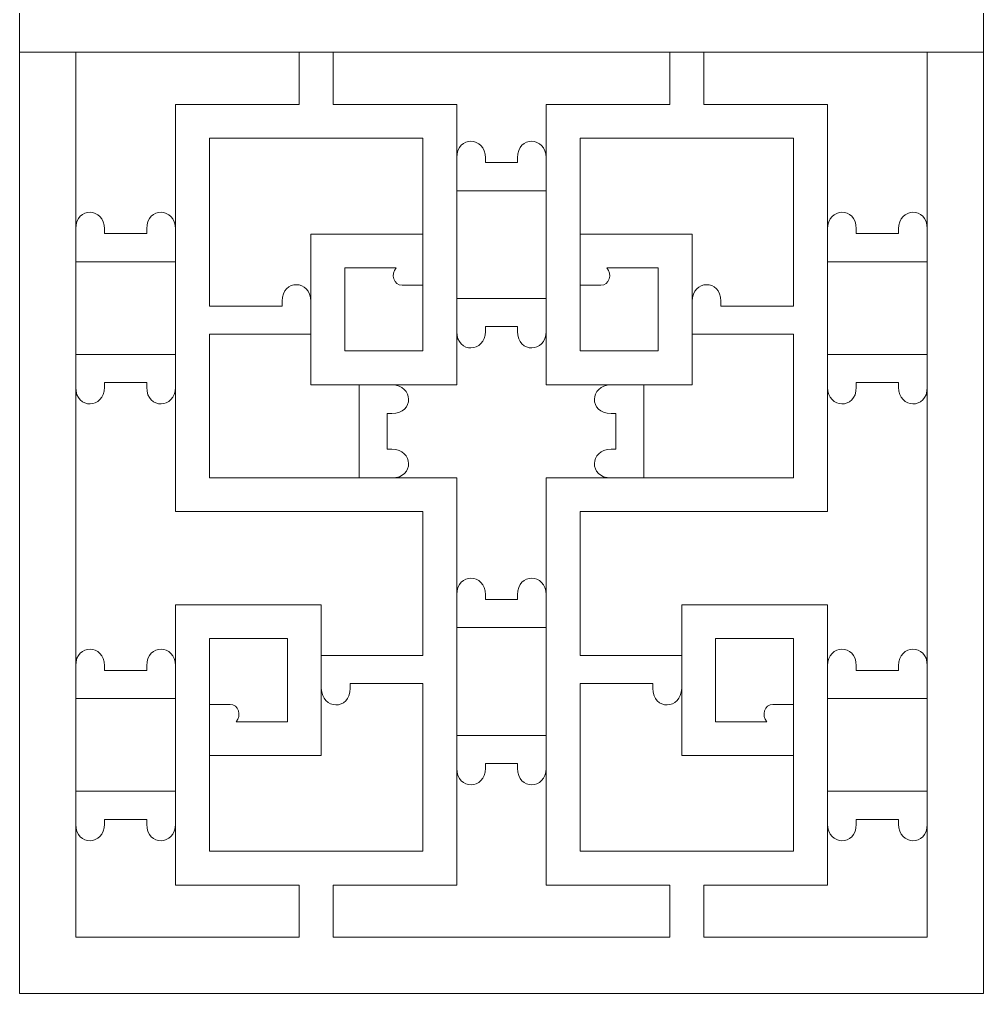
# Model space of a CAD drawing. Header units: centimetres. Extents: x 20.8 to 27.4, y -9.5 to 9.5.
# Drawn here: x 20.812 to 23.567, y -9.5 to -6.715 of the extents above; entities that cross this region are included whole.
import ezdxf

# ---------------------------------------------------------------- set-up
doc = ezdxf.new("R2010")
doc.units = ezdxf.units.CM
doc.header["$MEASUREMENT"] = 0
doc.layers.add('layer 1', color=7, linetype='Continuous')

msp = doc.modelspace()

# ---------------------------------------------------------------- linework, layer by layer
at = {"layer": 'layer 1', "color": 7, "lineweight": 9}
for points, knots in [([(20.81187, -3.95665), (20.81187, -3.95665), (23.56748, -3.95665), (23.56748, -3.95665), (23.56748, -3.95665), (23.56748, -3.95665), (23.56748, -6.80866), (23.56748, -6.80866), (23.56748, -6.80866), (23.56748, -6.80866), (20.81187, -6.80866), (20.81187, -6.80866), (20.81187, -6.80866), (20.81187, -6.80866), (20.81187, -3.95665), (20.81187, -3.95665)], [0, 0, 0, 0, 0.2, 0.2, 0.2, 0.2, 0.4, 0.4, 0.4, 0.4, 0.6, 0.6, 0.6, 0.6, 1, 1, 1, 1]), ([(20.81187, -6.64799), (20.81187, -6.64799), (23.56748, -6.64799), (23.56748, -6.64799), (23.56748, -6.64799), (23.56748, -6.64799), (23.56748, -9.5), (23.56748, -9.5), (23.56748, -9.5), (23.56748, -9.5), (20.81187, -9.5), (20.81187, -9.5), (20.81187, -9.5), (20.81187, -9.5), (20.81187, -6.64799), (20.81187, -6.64799)], [0, 0, 0, 0, 0.2, 0.2, 0.2, 0.2, 0.4, 0.4, 0.4, 0.4, 0.6, 0.6, 0.6, 0.6, 1, 1, 1, 1]), ([(20.97254, -7.31358), (20.97293, -7.24876), (21.05383, -7.25204), (21.05512, -7.31363), (21.05512, -7.31363), (21.05512, -7.32568), (21.05512, -7.32501), (21.05512, -7.32729), (21.05512, -7.32729), (21.05512, -7.32729), (21.17556, -7.32729), (21.17556, -7.32729), (21.17556, -7.32729), (21.17556, -7.31155), (21.17556, -7.32937), (21.17556, -7.31363), (21.17556, -7.31363), (21.17592, -7.24876), (21.25686, -7.25204), (21.25815, -7.31363), (21.25815, -7.31363), (21.25815, -7.31363), (21.25815, -6.95814), (21.25815, -6.95814), (21.25815, -6.95814), (21.25815, -6.95814), (21.61165, -6.95814), (21.61165, -6.95814), (21.61165, -6.95814), (21.61165, -6.95814), (21.61165, -6.80866), (21.61165, -6.80866), (21.61165, -6.80866), (21.61165, -6.80866), (20.97254, -6.80866), (20.97254, -6.80866), (20.97254, -6.80866), (20.97254, -6.80866), (20.97254, -7.31358), (20.97254, -7.31358)], [0, 0, 0, 0, 0.0909091, 0.0909091, 0.0909091, 0.0909091, 0.1818182, 0.1818182, 0.1818182, 0.1818182, 0.2727273, 0.2727273, 0.2727273, 0.2727273, 0.3636364, 0.3636364, 0.3636364, 0.3636364, 0.4545455, 0.4545455, 0.4545455, 0.4545455, 0.5454545, 0.5454545, 0.5454545, 0.5454545, 0.6363636, 0.6363636, 0.6363636, 0.6363636, 0.7272727, 0.7272727, 0.7272727, 0.7272727, 0.8181818, 0.8181818, 0.8181818, 0.8181818, 1, 1, 1, 1]), ([(21.70803, -6.80866), (21.70803, -6.80866), (21.70803, -6.95814), (21.70803, -6.95814), (21.70803, -6.95814), (21.70803, -6.95814), (22.06154, -6.95814), (22.06154, -6.95814), (22.06154, -6.95814), (22.06154, -6.95814), (22.06154, -7.11061), (22.06154, -7.11061), (22.06154, -7.11061), (22.06193, -7.04579), (22.14282, -7.04907), (22.14412, -7.11065), (22.14412, -7.11065), (22.14412, -7.12271), (22.14412, -7.12204), (22.14412, -7.12432), (22.14412, -7.12432), (22.14412, -7.12432), (22.23523, -7.12432), (22.23523, -7.12432), (22.23523, -7.12432), (22.23523, -7.10858), (22.23523, -7.12639), (22.23523, -7.11065), (22.23523, -7.11065), (22.23557, -7.04592), (22.31623, -7.04905), (22.3178, -7.11031), (22.3178, -7.11031), (22.3178, -7.11031), (22.3178, -6.95814), (22.3178, -6.95814), (22.3178, -6.95814), (22.3178, -6.95814), (22.67129, -6.95814), (22.67129, -6.95814), (22.67129, -6.95814), (22.67129, -6.95814), (22.67129, -6.80866), (22.67129, -6.80866), (22.67129, -6.80866), (22.67129, -6.80866), (21.70803, -6.80866), (21.70803, -6.80866)], [0, 0, 0, 0, 0.0769231, 0.0769231, 0.0769231, 0.0769231, 0.1538462, 0.1538462, 0.1538462, 0.1538462, 0.2307692, 0.2307692, 0.2307692, 0.2307692, 0.3076923, 0.3076923, 0.3076923, 0.3076923, 0.3846154, 0.3846154, 0.3846154, 0.3846154, 0.4615385, 0.4615385, 0.4615385, 0.4615385, 0.5384615, 0.5384615, 0.5384615, 0.5384615, 0.6153846, 0.6153846, 0.6153846, 0.6153846, 0.6923077, 0.6923077, 0.6923077, 0.6923077, 0.7692308, 0.7692308, 0.7692308, 0.7692308, 0.8461538, 0.8461538, 0.8461538, 0.8461538, 1, 1, 1, 1]), ([(22.76768, -6.80866), (22.76768, -6.80866), (22.76768, -6.95814), (22.76768, -6.95814), (22.76768, -6.95814), (22.76768, -6.95814), (23.1212, -6.95814), (23.1212, -6.95814), (23.1212, -6.95814), (23.1212, -6.95814), (23.1212, -7.31363), (23.1212, -7.31363), (23.1212, -7.31363), (23.12246, -7.25204), (23.20342, -7.24876), (23.20376, -7.31363), (23.20376, -7.31363), (23.20376, -7.32937), (23.20376, -7.31155), (23.20376, -7.32729), (23.20376, -7.32729), (23.20376, -7.32729), (23.32421, -7.32729), (23.32421, -7.32729), (23.32421, -7.32729), (23.32421, -7.32501), (23.32421, -7.32568), (23.32421, -7.31363), (23.32421, -7.31363), (23.3255, -7.25204), (23.4064, -7.24876), (23.40678, -7.31358), (23.40678, -7.31358), (23.40678, -7.31358), (23.40678, -6.80866), (23.40678, -6.80866), (23.40678, -6.80866), (23.40678, -6.80866), (22.76768, -6.80866), (22.76768, -6.80866)], [0, 0, 0, 0, 0.0909091, 0.0909091, 0.0909091, 0.0909091, 0.1818182, 0.1818182, 0.1818182, 0.1818182, 0.2727273, 0.2727273, 0.2727273, 0.2727273, 0.3636364, 0.3636364, 0.3636364, 0.3636364, 0.4545455, 0.4545455, 0.4545455, 0.4545455, 0.5454545, 0.5454545, 0.5454545, 0.5454545, 0.6363636, 0.6363636, 0.6363636, 0.6363636, 0.7272727, 0.7272727, 0.7272727, 0.7272727, 0.8181818, 0.8181818, 0.8181818, 0.8181818, 1, 1, 1, 1]), ([(21.6451, -7.52062), (21.6451, -7.52062), (21.6451, -7.32871), (21.6451, -7.32871), (21.6451, -7.32871), (21.6451, -7.32871), (21.96513, -7.32871), (21.96513, -7.32871), (21.96513, -7.32871), (21.96513, -7.32871), (21.96513, -7.05455), (21.96513, -7.05455), (21.96513, -7.05455), (21.96513, -7.05455), (21.35456, -7.05455), (21.35456, -7.05455), (21.35456, -7.05455), (21.35456, -7.05455), (21.35456, -7.53433), (21.35456, -7.53433), (21.35456, -7.53433), (21.35456, -7.53433), (21.56251, -7.53433), (21.56251, -7.53433), (21.56251, -7.53433), (21.56251, -7.51856), (21.56251, -7.5364), (21.56251, -7.52064), (21.56251, -7.52064), (21.56287, -7.4558), (21.64379, -7.45906), (21.6451, -7.52062)], [0, 0, 0, 0, 0.1111111, 0.1111111, 0.1111111, 0.1111111, 0.2222222, 0.2222222, 0.2222222, 0.2222222, 0.3333333, 0.3333333, 0.3333333, 0.3333333, 0.4444444, 0.4444444, 0.4444444, 0.4444444, 0.5555556, 0.5555556, 0.5555556, 0.5555556, 0.6666667, 0.6666667, 0.6666667, 0.6666667, 0.7777778, 0.7777778, 0.7777778, 0.7777778, 1, 1, 1, 1]), ([(22.73424, -7.52062), (22.73424, -7.52062), (22.73424, -7.4251), (22.73424, -7.4251), (22.73424, -7.4251), (22.73424, -7.4251), (22.73424, -7.32871), (22.73424, -7.32871), (22.73424, -7.32871), (22.73424, -7.32871), (22.41421, -7.32871), (22.41421, -7.32871), (22.41421, -7.32871), (22.41421, -7.32871), (22.41421, -7.05455), (22.41421, -7.05455), (22.41421, -7.05455), (22.41421, -7.05455), (23.02478, -7.05455), (23.02478, -7.05455), (23.02478, -7.05455), (23.02478, -7.05455), (23.02478, -7.53433), (23.02478, -7.53433), (23.02478, -7.53433), (23.02478, -7.53433), (22.81681, -7.53433), (22.81681, -7.53433), (22.81681, -7.53433), (22.81681, -7.51856), (22.81681, -7.5364), (22.81681, -7.52064), (22.81681, -7.52064), (22.81648, -7.4558), (22.73554, -7.45906), (22.73424, -7.52062)], [0, 0, 0, 0, 0.1, 0.1, 0.1, 0.1, 0.2, 0.2, 0.2, 0.2, 0.3, 0.3, 0.3, 0.3, 0.4, 0.4, 0.4, 0.4, 0.5, 0.5, 0.5, 0.5, 0.6, 0.6, 0.6, 0.6, 0.7, 0.7, 0.7, 0.7, 0.8, 0.8, 0.8, 0.8, 1, 1, 1, 1]), ([(22.06154, -7.20467), (22.06154, -7.20467), (22.06154, -7.11061), (22.06154, -7.11061), (22.06154, -7.11061), (22.06154, -7.11061), (22.06154, -7.20467), (22.06154, -7.20467)], [0, 0, 0, 0, 0.3333333, 0.3333333, 0.3333333, 0.3333333, 1, 1, 1, 1]), ([(22.3178, -7.20467), (22.3178, -7.20467), (22.3178, -7.11031), (22.3178, -7.11031), (22.3178, -7.11031), (22.3178, -7.11031), (22.3178, -7.20467), (22.3178, -7.20467)], [0, 0, 0, 0, 0.3333333, 0.3333333, 0.3333333, 0.3333333, 1, 1, 1, 1]), ([(22.3178, -7.20467), (22.3178, -7.20467), (22.06154, -7.20467), (22.06154, -7.20467), (22.06154, -7.20467), (22.06154, -7.20467), (22.06154, -7.51269), (22.06154, -7.51269), (22.06154, -7.51269), (22.06154, -7.51269), (22.3178, -7.51269), (22.3178, -7.51269), (22.3178, -7.51269), (22.3178, -7.51269), (22.3178, -7.20467), (22.3178, -7.20467)], [0, 0, 0, 0, 0.2, 0.2, 0.2, 0.2, 0.4, 0.4, 0.4, 0.4, 0.6, 0.6, 0.6, 0.6, 1, 1, 1, 1]), ([(20.97254, -7.40764), (20.97254, -7.40764), (20.97254, -7.31358), (20.97254, -7.31358), (20.97254, -7.31358), (20.97254, -7.31358), (20.97254, -7.40764), (20.97254, -7.40764)], [0, 0, 0, 0, 0.3333333, 0.3333333, 0.3333333, 0.3333333, 1, 1, 1, 1]), ([(21.25815, -7.40764), (21.25815, -7.40764), (21.25815, -7.31363), (21.25815, -7.31363), (21.25815, -7.31363), (21.25815, -7.31363), (21.25815, -7.40764), (21.25815, -7.40764)], [0, 0, 0, 0, 0.3333333, 0.3333333, 0.3333333, 0.3333333, 1, 1, 1, 1]), ([(23.1212, -7.40764), (23.1212, -7.40764), (23.1212, -7.31363), (23.1212, -7.31363), (23.1212, -7.31363), (23.1212, -7.31363), (23.1212, -7.40764), (23.1212, -7.40764)], [0, 0, 0, 0, 0.3333333, 0.3333333, 0.3333333, 0.3333333, 1, 1, 1, 1]), ([(23.40678, -7.40764), (23.40678, -7.40764), (23.40678, -7.31358), (23.40678, -7.31358), (23.40678, -7.31358), (23.40678, -7.31358), (23.40678, -7.40764), (23.40678, -7.40764)], [0, 0, 0, 0, 0.3333333, 0.3333333, 0.3333333, 0.3333333, 1, 1, 1, 1]), ([(21.96513, -7.4747), (21.96513, -7.4747), (21.96513, -7.32871), (21.96513, -7.32871), (21.96513, -7.32871), (21.96513, -7.32871), (21.96513, -7.4747), (21.96513, -7.4747)], [0, 0, 0, 0, 0.3333333, 0.3333333, 0.3333333, 0.3333333, 1, 1, 1, 1]), ([(22.41421, -7.4747), (22.41421, -7.4747), (22.41421, -7.32871), (22.41421, -7.32871), (22.41421, -7.32871), (22.41421, -7.32871), (22.41421, -7.4747), (22.41421, -7.4747)], [0, 0, 0, 0, 0.3333333, 0.3333333, 0.3333333, 0.3333333, 1, 1, 1, 1]), ([(20.97254, -7.6727), (20.97254, -7.6727), (21.25815, -7.6727), (21.25815, -7.6727), (21.25815, -7.6727), (21.25815, -7.6727), (21.25815, -7.40764), (21.25815, -7.40764), (21.25815, -7.40764), (21.25815, -7.40764), (20.97254, -7.40764), (20.97254, -7.40764), (20.97254, -7.40764), (20.97254, -7.40764), (20.97254, -7.6727), (20.97254, -7.6727)], [0, 0, 0, 0, 0.2, 0.2, 0.2, 0.2, 0.4, 0.4, 0.4, 0.4, 0.6, 0.6, 0.6, 0.6, 1, 1, 1, 1]), ([(23.40678, -7.40764), (23.40678, -7.40764), (23.1212, -7.40764), (23.1212, -7.40764), (23.1212, -7.40764), (23.1212, -7.40764), (23.1212, -7.6727), (23.1212, -7.6727), (23.1212, -7.6727), (23.1212, -7.6727), (23.40678, -7.6727), (23.40678, -7.6727), (23.40678, -7.6727), (23.40678, -7.6727), (23.40678, -7.40764), (23.40678, -7.40764)], [0, 0, 0, 0, 0.2, 0.2, 0.2, 0.2, 0.4, 0.4, 0.4, 0.4, 0.6, 0.6, 0.6, 0.6, 1, 1, 1, 1]), ([(21.88847, -7.4251), (21.87211, -7.44311), (21.88167, -7.47489), (21.90601, -7.4747), (21.90601, -7.4747), (21.92571, -7.4747), (21.94541, -7.4747), (21.96513, -7.4747), (21.96513, -7.4747), (21.96513, -7.4747), (21.96513, -7.6628), (21.96513, -7.6628), (21.96513, -7.6628), (21.96513, -7.6628), (21.74149, -7.6628), (21.74149, -7.6628), (21.74149, -7.6628), (21.74149, -7.6628), (21.74149, -7.4251), (21.74149, -7.4251), (21.74149, -7.4251), (21.74149, -7.4251), (21.88847, -7.4251), (21.88847, -7.4251)], [0, 0, 0, 0, 0.1428571, 0.1428571, 0.1428571, 0.1428571, 0.2857143, 0.2857143, 0.2857143, 0.2857143, 0.4285714, 0.4285714, 0.4285714, 0.4285714, 0.5714286, 0.5714286, 0.5714286, 0.5714286, 0.7142857, 0.7142857, 0.7142857, 0.7142857, 1, 1, 1, 1]), ([(22.49085, -7.4251), (22.50721, -7.44311), (22.49767, -7.47489), (22.47333, -7.4747), (22.47333, -7.4747), (22.45361, -7.4747), (22.43391, -7.4747), (22.41421, -7.4747), (22.41421, -7.4747), (22.41421, -7.4747), (22.41421, -7.6628), (22.41421, -7.6628), (22.41421, -7.6628), (22.41421, -7.6628), (22.63783, -7.6628), (22.63783, -7.6628), (22.63783, -7.6628), (22.63783, -7.6628), (22.63783, -7.4251), (22.63783, -7.4251), (22.63783, -7.4251), (22.63783, -7.4251), (22.49085, -7.4251), (22.49085, -7.4251)], [0, 0, 0, 0, 0.1428571, 0.1428571, 0.1428571, 0.1428571, 0.2857143, 0.2857143, 0.2857143, 0.2857143, 0.4285714, 0.4285714, 0.4285714, 0.4285714, 0.5714286, 0.5714286, 0.5714286, 0.5714286, 0.7142857, 0.7142857, 0.7142857, 0.7142857, 1, 1, 1, 1]), ([(22.06154, -7.60674), (22.06154, -7.60674), (22.06154, -7.51269), (22.06154, -7.51269), (22.06154, -7.51269), (22.06154, -7.51269), (22.06154, -7.60674), (22.06154, -7.60674)], [0, 0, 0, 0, 0.3333333, 0.3333333, 0.3333333, 0.3333333, 1, 1, 1, 1]), ([(22.3178, -7.60702), (22.3178, -7.60702), (22.3178, -7.51269), (22.3178, -7.51269), (22.3178, -7.51269), (22.3178, -7.51269), (22.3178, -7.60702), (22.3178, -7.60702)], [0, 0, 0, 0, 0.3333333, 0.3333333, 0.3333333, 0.3333333, 1, 1, 1, 1]), ([(21.6451, -7.61466), (21.6451, -7.61466), (21.6451, -7.52062), (21.6451, -7.52062), (21.6451, -7.52062), (21.6451, -7.52062), (21.6451, -7.61466), (21.6451, -7.61466)], [0, 0, 0, 0, 0.3333333, 0.3333333, 0.3333333, 0.3333333, 1, 1, 1, 1]), ([(22.73424, -7.61466), (22.73424, -7.61466), (22.73424, -7.52062), (22.73424, -7.52062), (22.73424, -7.52062), (22.73424, -7.52062), (22.73424, -7.61466), (22.73424, -7.61466)], [0, 0, 0, 0, 0.3333333, 0.3333333, 0.3333333, 0.3333333, 1, 1, 1, 1]), ([(22.5027, -8.02579), (22.43786, -8.02543), (22.44113, -7.94447), (22.5027, -7.94318), (22.5027, -7.94318), (22.51478, -7.94318), (22.51411, -7.94318), (22.51639, -7.94318), (22.51639, -7.94318), (22.51639, -7.94318), (22.51639, -7.84178), (22.51639, -7.84178), (22.51639, -7.84178), (22.50063, -7.84178), (22.51847, -7.84178), (22.5027, -7.84178), (22.5027, -7.84178), (22.43786, -7.84144), (22.44113, -7.7605), (22.5027, -7.75921), (22.5027, -7.75921), (22.5027, -7.75921), (22.3178, -7.75921), (22.3178, -7.75921), (22.3178, -7.75921), (22.3178, -7.75921), (22.3178, -7.60702), (22.3178, -7.60702), (22.3178, -7.60702), (22.31623, -7.66828), (22.23557, -7.67143), (22.23523, -7.6067), (22.23523, -7.6067), (22.23523, -7.59094), (22.23523, -7.60878), (22.23523, -7.59301), (22.23523, -7.59301), (22.23523, -7.59301), (22.14412, -7.59301), (22.14412, -7.59301), (22.14412, -7.59301), (22.14412, -7.59532), (22.14412, -7.59462), (22.14412, -7.6067), (22.14412, -7.6067), (22.14282, -7.66828), (22.06193, -7.67154), (22.06154, -7.60674), (22.06154, -7.60674), (22.06154, -7.60674), (22.06154, -7.75921), (22.06154, -7.75921), (22.06154, -7.75921), (22.06154, -7.75921), (21.87662, -7.75921), (21.87662, -7.75921), (21.87662, -7.75921), (21.93819, -7.7605), (21.94146, -7.84144), (21.87662, -7.84178), (21.87662, -7.84178), (21.86086, -7.84178), (21.87869, -7.84178), (21.86293, -7.84178), (21.86293, -7.84178), (21.86293, -7.84178), (21.86293, -7.94318), (21.86293, -7.94318), (21.86293, -7.94318), (21.86521, -7.94318), (21.86454, -7.94318), (21.87662, -7.94318), (21.87662, -7.94318), (21.93819, -7.94447), (21.94146, -8.02543), (21.87662, -8.02579), (21.87662, -8.02579), (21.87662, -8.02579), (21.96513, -8.02579), (21.96513, -8.02579), (21.96513, -8.02579), (21.96513, -8.02579), (22.06154, -8.02579), (22.06154, -8.02579), (22.06154, -8.02579), (22.06154, -8.02579), (22.06154, -8.35975), (22.06154, -8.35975), (22.06154, -8.35975), (22.06193, -8.29493), (22.14282, -8.29822), (22.14412, -8.35977), (22.14412, -8.35977), (22.14412, -8.37185), (22.14412, -8.37118), (22.14412, -8.37346), (22.14412, -8.37346), (22.14412, -8.37346), (22.23523, -8.37346), (22.23523, -8.37346), (22.23523, -8.37346), (22.23523, -8.3577), (22.23523, -8.37554), (22.23523, -8.35977), (22.23523, -8.35977), (22.23557, -8.29506), (22.31621, -8.29819), (22.3178, -8.35943), (22.3178, -8.35943), (22.3178, -8.35943), (22.3178, -8.02579), (22.3178, -8.02579), (22.3178, -8.02579), (22.37942, -8.02579), (22.44108, -8.02579), (22.5027, -8.02579)], [0, 0, 0, 0, 0.0333333, 0.0333333, 0.0333333, 0.0333333, 0.0666667, 0.0666667, 0.0666667, 0.0666667, 0.1, 0.1, 0.1, 0.1, 0.1333333, 0.1333333, 0.1333333, 0.1333333, 0.1666667, 0.1666667, 0.1666667, 0.1666667, 0.2, 0.2, 0.2, 0.2, 0.2333333, 0.2333333, 0.2333333, 0.2333333, 0.2666667, 0.2666667, 0.2666667, 0.2666667, 0.3, 0.3, 0.3, 0.3, 0.3333333, 0.3333333, 0.3333333, 0.3333333, 0.3666667, 0.3666667, 0.3666667, 0.3666667, 0.4, 0.4, 0.4, 0.4, 0.4333333, 0.4333333, 0.4333333, 0.4333333, 0.4666667, 0.4666667, 0.4666667, 0.4666667, 0.5, 0.5, 0.5, 0.5, 0.5333333, 0.5333333, 0.5333333, 0.5333333, 0.5666667, 0.5666667, 0.5666667, 0.5666667, 0.6, 0.6, 0.6, 0.6, 0.6333333, 0.6333333, 0.6333333, 0.6333333, 0.6666667, 0.6666667, 0.6666667, 0.6666667, 0.7, 0.7, 0.7, 0.7, 0.7333333, 0.7333333, 0.7333333, 0.7333333, 0.7666667, 0.7666667, 0.7666667, 0.7666667, 0.8, 0.8, 0.8, 0.8, 0.8333333, 0.8333333, 0.8333333, 0.8333333, 0.8666667, 0.8666667, 0.8666667, 0.8666667, 0.9, 0.9, 0.9, 0.9, 0.9333333, 0.9333333, 0.9333333, 0.9333333, 1, 1, 1, 1]), ([(21.7826, -8.02579), (21.7826, -8.02579), (21.7826, -7.75921), (21.7826, -7.75921), (21.7826, -7.75921), (21.7826, -7.75921), (21.6451, -7.75921), (21.6451, -7.75921), (21.6451, -7.75921), (21.6451, -7.75921), (21.6451, -7.61466), (21.6451, -7.61466), (21.6451, -7.61466), (21.6451, -7.61466), (21.35456, -7.61466), (21.35456, -7.61466), (21.35456, -7.61466), (21.35456, -7.61466), (21.35456, -8.02579), (21.35456, -8.02579), (21.35456, -8.02579), (21.35456, -8.02579), (21.7826, -8.02579), (21.7826, -8.02579)], [0, 0, 0, 0, 0.1428571, 0.1428571, 0.1428571, 0.1428571, 0.2857143, 0.2857143, 0.2857143, 0.2857143, 0.4285714, 0.4285714, 0.4285714, 0.4285714, 0.5714286, 0.5714286, 0.5714286, 0.5714286, 0.7142857, 0.7142857, 0.7142857, 0.7142857, 1, 1, 1, 1]), ([(22.59674, -8.02579), (22.73941, -8.02579), (22.88209, -8.02579), (23.02478, -8.02579), (23.02478, -8.02579), (23.02478, -8.02579), (23.02478, -7.61466), (23.02478, -7.61466), (23.02478, -7.61466), (23.02478, -7.61466), (22.73424, -7.61466), (22.73424, -7.61466), (22.73424, -7.61466), (22.73424, -7.61466), (22.73424, -7.6628), (22.73424, -7.6628), (22.73424, -7.6628), (22.73424, -7.6628), (22.73424, -7.75921), (22.73424, -7.75921), (22.73424, -7.75921), (22.73424, -7.75921), (22.59674, -7.75921), (22.59674, -7.75921), (22.59674, -7.75921), (22.59674, -7.75921), (22.59674, -8.02579), (22.59674, -8.02579)], [0, 0, 0, 0, 0.125, 0.125, 0.125, 0.125, 0.25, 0.25, 0.25, 0.25, 0.375, 0.375, 0.375, 0.375, 0.5, 0.5, 0.5, 0.5, 0.625, 0.625, 0.625, 0.625, 0.75, 0.75, 0.75, 0.75, 1, 1, 1, 1]), ([(20.97254, -7.76676), (20.97254, -7.76676), (20.97254, -7.6727), (20.97254, -7.6727), (20.97254, -7.6727), (20.97254, -7.6727), (20.97254, -7.76676), (20.97254, -7.76676)], [0, 0, 0, 0, 0.3333333, 0.3333333, 0.3333333, 0.3333333, 1, 1, 1, 1]), ([(21.25815, -7.76672), (21.25815, -7.76672), (21.25815, -7.6727), (21.25815, -7.6727), (21.25815, -7.6727), (21.25815, -7.6727), (21.25815, -7.76672), (21.25815, -7.76672)], [0, 0, 0, 0, 0.3333333, 0.3333333, 0.3333333, 0.3333333, 1, 1, 1, 1]), ([(23.1212, -7.6727), (23.1212, -7.6727), (23.1212, -7.76672), (23.1212, -7.76672), (23.1212, -7.76672), (23.1212, -7.76672), (23.1212, -7.6727), (23.1212, -7.6727)], [0, 0, 0, 0, 0.3333333, 0.3333333, 0.3333333, 0.3333333, 1, 1, 1, 1]), ([(23.40678, -7.6727), (23.40678, -7.6727), (23.40678, -7.76676), (23.40678, -7.76676), (23.40678, -7.76676), (23.40678, -7.76676), (23.40678, -7.6727), (23.40678, -7.6727)], [0, 0, 0, 0, 0.3333333, 0.3333333, 0.3333333, 0.3333333, 1, 1, 1, 1]), ([(20.97254, -8.56272), (20.97293, -8.49791), (21.05383, -8.50119), (21.05512, -8.56275), (21.05512, -8.56275), (21.05512, -8.57483), (21.05512, -8.57415), (21.05512, -8.57643), (21.05512, -8.57643), (21.05512, -8.57643), (21.17556, -8.57643), (21.17556, -8.57643), (21.17556, -8.57643), (21.17556, -8.56067), (21.17556, -8.57851), (21.17556, -8.56275), (21.17556, -8.56275), (21.17592, -8.49791), (21.25686, -8.50117), (21.25815, -8.56275), (21.25815, -8.56275), (21.25815, -8.56275), (21.25815, -8.38879), (21.25815, -8.38879), (21.25815, -8.38879), (21.39697, -8.38879), (21.53578, -8.38879), (21.6746, -8.38879), (21.6746, -8.38879), (21.6746, -8.38879), (21.6746, -8.53331), (21.6746, -8.53331), (21.6746, -8.53331), (21.6746, -8.53331), (21.96513, -8.53331), (21.96513, -8.53331), (21.96513, -8.53331), (21.96513, -8.53331), (21.96513, -8.1222), (21.96513, -8.1222), (21.96513, -8.1222), (21.96513, -8.1222), (21.25815, -8.1222), (21.25815, -8.1222), (21.25815, -8.1222), (21.25815, -8.1222), (21.25815, -7.76672), (21.25815, -7.76672), (21.25815, -7.76672), (21.25686, -7.8283), (21.17592, -7.83158), (21.17556, -7.76672), (21.17556, -7.76672), (21.17556, -7.75098), (21.17556, -7.7688), (21.17556, -7.75305), (21.17556, -7.75305), (21.17556, -7.75305), (21.05512, -7.75305), (21.05512, -7.75305), (21.05512, -7.75305), (21.05512, -7.75534), (21.05512, -7.75466), (21.05512, -7.76672), (21.05512, -7.76672), (21.05383, -7.8283), (20.97293, -7.83158), (20.97254, -7.76676), (20.97254, -7.76676), (20.97254, -7.76676), (20.97254, -8.56272), (20.97254, -8.56272)], [0, 0, 0, 0, 0.0526316, 0.0526316, 0.0526316, 0.0526316, 0.1052632, 0.1052632, 0.1052632, 0.1052632, 0.1578947, 0.1578947, 0.1578947, 0.1578947, 0.2105263, 0.2105263, 0.2105263, 0.2105263, 0.2631579, 0.2631579, 0.2631579, 0.2631579, 0.3157895, 0.3157895, 0.3157895, 0.3157895, 0.3684211, 0.3684211, 0.3684211, 0.3684211, 0.4210526, 0.4210526, 0.4210526, 0.4210526, 0.4736842, 0.4736842, 0.4736842, 0.4736842, 0.5263158, 0.5263158, 0.5263158, 0.5263158, 0.5789474, 0.5789474, 0.5789474, 0.5789474, 0.6315789, 0.6315789, 0.6315789, 0.6315789, 0.6842105, 0.6842105, 0.6842105, 0.6842105, 0.7368421, 0.7368421, 0.7368421, 0.7368421, 0.7894737, 0.7894737, 0.7894737, 0.7894737, 0.8421053, 0.8421053, 0.8421053, 0.8421053, 0.8947368, 0.8947368, 0.8947368, 0.8947368, 1, 1, 1, 1]), ([(21.87662, -7.75921), (21.87662, -7.75921), (21.7826, -7.75921), (21.7826, -7.75921), (21.7826, -7.75921), (21.7826, -7.75921), (21.87662, -7.75921), (21.87662, -7.75921)], [0, 0, 0, 0, 0.3333333, 0.3333333, 0.3333333, 0.3333333, 1, 1, 1, 1]), ([(23.40678, -7.76676), (23.4064, -7.83158), (23.3255, -7.8283), (23.32421, -7.76672), (23.32421, -7.76672), (23.32421, -7.75466), (23.32421, -7.75534), (23.32421, -7.75305), (23.32421, -7.75305), (23.32421, -7.75305), (23.20376, -7.75305), (23.20376, -7.75305), (23.20376, -7.75305), (23.20376, -7.7688), (23.20376, -7.75098), (23.20376, -7.76672), (23.20376, -7.76672), (23.20342, -7.83158), (23.12246, -7.8283), (23.1212, -7.76672), (23.1212, -7.76672), (23.1212, -7.76672), (23.1212, -8.1222), (23.1212, -8.1222), (23.1212, -8.1222), (23.1212, -8.1222), (22.41421, -8.1222), (22.41421, -8.1222), (22.41421, -8.1222), (22.41421, -8.1222), (22.41421, -8.53331), (22.41421, -8.53331), (22.41421, -8.53331), (22.41421, -8.53331), (22.70475, -8.53331), (22.70475, -8.53331), (22.70475, -8.53331), (22.70475, -8.53331), (22.70475, -8.38879), (22.70475, -8.38879), (22.70475, -8.38879), (22.84354, -8.38879), (22.98236, -8.38879), (23.1212, -8.38879), (23.1212, -8.38879), (23.1212, -8.38879), (23.1212, -8.56275), (23.1212, -8.56275), (23.1212, -8.56275), (23.12246, -8.50117), (23.20342, -8.49791), (23.20376, -8.56275), (23.20376, -8.56275), (23.20376, -8.57851), (23.20376, -8.56067), (23.20376, -8.57643), (23.20376, -8.57643), (23.20376, -8.57643), (23.32421, -8.57643), (23.32421, -8.57643), (23.32421, -8.57643), (23.32421, -8.57415), (23.32421, -8.57483), (23.32421, -8.56275), (23.32421, -8.56275), (23.3255, -8.50119), (23.4064, -8.49791), (23.40678, -8.56272), (23.40678, -8.56272), (23.40678, -8.56272), (23.40678, -7.76676), (23.40678, -7.76676)], [0, 0, 0, 0, 0.0526316, 0.0526316, 0.0526316, 0.0526316, 0.1052632, 0.1052632, 0.1052632, 0.1052632, 0.1578947, 0.1578947, 0.1578947, 0.1578947, 0.2105263, 0.2105263, 0.2105263, 0.2105263, 0.2631579, 0.2631579, 0.2631579, 0.2631579, 0.3157895, 0.3157895, 0.3157895, 0.3157895, 0.3684211, 0.3684211, 0.3684211, 0.3684211, 0.4210526, 0.4210526, 0.4210526, 0.4210526, 0.4736842, 0.4736842, 0.4736842, 0.4736842, 0.5263158, 0.5263158, 0.5263158, 0.5263158, 0.5789474, 0.5789474, 0.5789474, 0.5789474, 0.6315789, 0.6315789, 0.6315789, 0.6315789, 0.6842105, 0.6842105, 0.6842105, 0.6842105, 0.7368421, 0.7368421, 0.7368421, 0.7368421, 0.7894737, 0.7894737, 0.7894737, 0.7894737, 0.8421053, 0.8421053, 0.8421053, 0.8421053, 0.8947368, 0.8947368, 0.8947368, 0.8947368, 1, 1, 1, 1]), ([(22.59674, -7.75921), (22.59674, -7.75921), (22.5027, -7.75921), (22.5027, -7.75921), (22.5027, -7.75921), (22.5027, -7.75921), (22.59674, -7.75921), (22.59674, -7.75921)], [0, 0, 0, 0, 0.3333333, 0.3333333, 0.3333333, 0.3333333, 1, 1, 1, 1]), ([(21.87662, -8.02579), (21.87662, -8.02579), (21.7826, -8.02579), (21.7826, -8.02579), (21.7826, -8.02579), (21.7826, -8.02579), (21.87662, -8.02579), (21.87662, -8.02579)], [0, 0, 0, 0, 0.3333333, 0.3333333, 0.3333333, 0.3333333, 1, 1, 1, 1]), ([(22.59674, -8.02579), (22.59674, -8.02579), (22.5027, -8.02579), (22.5027, -8.02579), (22.5027, -8.02579), (22.5027, -8.02579), (22.59674, -8.02579), (22.59674, -8.02579)], [0, 0, 0, 0, 0.3333333, 0.3333333, 0.3333333, 0.3333333, 1, 1, 1, 1]), ([(22.06154, -8.45381), (22.06154, -8.45381), (22.06154, -8.35975), (22.06154, -8.35975), (22.06154, -8.35975), (22.06154, -8.35975), (22.06154, -8.45381), (22.06154, -8.45381)], [0, 0, 0, 0, 0.3333333, 0.3333333, 0.3333333, 0.3333333, 1, 1, 1, 1]), ([(22.3178, -8.45381), (22.3178, -8.45381), (22.3178, -8.35943), (22.3178, -8.35943), (22.3178, -8.35943), (22.3178, -8.35943), (22.3178, -8.45381), (22.3178, -8.45381)], [0, 0, 0, 0, 0.3333333, 0.3333333, 0.3333333, 0.3333333, 1, 1, 1, 1]), ([(22.3178, -8.45381), (22.3178, -8.45381), (22.06154, -8.45381), (22.06154, -8.45381), (22.06154, -8.45381), (22.06154, -8.45381), (22.06154, -8.76183), (22.06154, -8.76183), (22.06154, -8.76183), (22.06154, -8.76183), (22.3178, -8.76183), (22.3178, -8.76183), (22.3178, -8.76183), (22.3178, -8.76183), (22.3178, -8.45381), (22.3178, -8.45381)], [0, 0, 0, 0, 0.2, 0.2, 0.2, 0.2, 0.4, 0.4, 0.4, 0.4, 0.6, 0.6, 0.6, 0.6, 1, 1, 1, 1]), ([(21.4312, -8.72287), (21.44757, -8.70486), (21.43802, -8.6731), (21.41366, -8.67329), (21.41366, -8.67329), (21.39396, -8.67329), (21.37426, -8.67329), (21.35456, -8.67329), (21.35456, -8.67329), (21.35456, -8.67329), (21.35456, -8.48519), (21.35456, -8.48519), (21.35456, -8.48519), (21.35456, -8.48519), (21.57819, -8.48519), (21.57819, -8.48519), (21.57819, -8.48519), (21.57819, -8.48519), (21.57819, -8.72287), (21.57819, -8.72287), (21.57819, -8.72287), (21.57819, -8.72287), (21.4312, -8.72287), (21.4312, -8.72287)], [0, 0, 0, 0, 0.1428571, 0.1428571, 0.1428571, 0.1428571, 0.2857143, 0.2857143, 0.2857143, 0.2857143, 0.4285714, 0.4285714, 0.4285714, 0.4285714, 0.5714286, 0.5714286, 0.5714286, 0.5714286, 0.7142857, 0.7142857, 0.7142857, 0.7142857, 1, 1, 1, 1]), ([(22.94814, -8.72287), (22.93176, -8.70486), (22.94132, -8.6731), (22.96566, -8.67329), (22.96566, -8.67329), (22.98536, -8.67329), (23.00506, -8.67329), (23.02478, -8.67329), (23.02478, -8.67329), (23.02478, -8.67329), (23.02478, -8.48519), (23.02478, -8.48519), (23.02478, -8.48519), (23.02478, -8.48519), (22.80114, -8.48519), (22.80114, -8.48519), (22.80114, -8.48519), (22.80114, -8.48519), (22.80114, -8.72287), (22.80114, -8.72287), (22.80114, -8.72287), (22.80114, -8.72287), (22.94814, -8.72287), (22.94814, -8.72287)], [0, 0, 0, 0, 0.1428571, 0.1428571, 0.1428571, 0.1428571, 0.2857143, 0.2857143, 0.2857143, 0.2857143, 0.4285714, 0.4285714, 0.4285714, 0.4285714, 0.5714286, 0.5714286, 0.5714286, 0.5714286, 0.7142857, 0.7142857, 0.7142857, 0.7142857, 1, 1, 1, 1]), ([(21.6746, -8.53331), (21.6746, -8.53331), (21.6746, -8.62735), (21.6746, -8.62735), (21.6746, -8.62735), (21.6746, -8.62735), (21.6746, -8.53331), (21.6746, -8.53331)], [0, 0, 0, 0, 0.3333333, 0.3333333, 0.3333333, 0.3333333, 1, 1, 1, 1]), ([(22.70475, -8.53331), (22.70475, -8.53331), (22.70475, -8.62735), (22.70475, -8.62735), (22.70475, -8.62735), (22.70475, -8.62735), (22.70475, -8.53331), (22.70475, -8.53331)], [0, 0, 0, 0, 0.3333333, 0.3333333, 0.3333333, 0.3333333, 1, 1, 1, 1]), ([(20.97254, -8.65678), (20.97254, -8.65678), (20.97254, -8.56272), (20.97254, -8.56272), (20.97254, -8.56272), (20.97254, -8.56272), (20.97254, -8.65678), (20.97254, -8.65678)], [0, 0, 0, 0, 0.3333333, 0.3333333, 0.3333333, 0.3333333, 1, 1, 1, 1]), ([(21.25815, -8.65678), (21.25815, -8.65678), (21.25815, -8.56275), (21.25815, -8.56275), (21.25815, -8.56275), (21.25815, -8.56275), (21.25815, -8.65678), (21.25815, -8.65678)], [0, 0, 0, 0, 0.3333333, 0.3333333, 0.3333333, 0.3333333, 1, 1, 1, 1]), ([(23.1212, -8.65678), (23.1212, -8.65678), (23.1212, -8.56275), (23.1212, -8.56275), (23.1212, -8.56275), (23.1212, -8.56275), (23.1212, -8.65678), (23.1212, -8.65678)], [0, 0, 0, 0, 0.3333333, 0.3333333, 0.3333333, 0.3333333, 1, 1, 1, 1]), ([(23.40678, -8.65678), (23.40678, -8.65678), (23.40678, -8.56272), (23.40678, -8.56272), (23.40678, -8.56272), (23.40678, -8.56272), (23.40678, -8.65678), (23.40678, -8.65678)], [0, 0, 0, 0, 0.3333333, 0.3333333, 0.3333333, 0.3333333, 1, 1, 1, 1]), ([(21.6746, -8.62735), (21.6746, -8.62735), (21.6746, -8.81928), (21.6746, -8.81928), (21.6746, -8.81928), (21.6746, -8.81928), (21.35456, -8.81928), (21.35456, -8.81928), (21.35456, -8.81928), (21.35456, -8.81928), (21.35456, -9.09344), (21.35456, -9.09344), (21.35456, -9.09344), (21.35456, -9.09344), (21.96513, -9.09344), (21.96513, -9.09344), (21.96513, -9.09344), (21.96513, -9.09344), (21.96513, -8.61366), (21.96513, -8.61366), (21.96513, -8.61366), (21.96513, -8.61366), (21.75716, -8.61366), (21.75716, -8.61366), (21.75716, -8.61366), (21.75716, -8.6294), (21.75716, -8.61159), (21.75716, -8.62733), (21.75716, -8.62733), (21.75682, -8.69217), (21.67591, -8.6889), (21.6746, -8.62735)], [0, 0, 0, 0, 0.1111111, 0.1111111, 0.1111111, 0.1111111, 0.2222222, 0.2222222, 0.2222222, 0.2222222, 0.3333333, 0.3333333, 0.3333333, 0.3333333, 0.4444444, 0.4444444, 0.4444444, 0.4444444, 0.5555556, 0.5555556, 0.5555556, 0.5555556, 0.6666667, 0.6666667, 0.6666667, 0.6666667, 0.7777778, 0.7777778, 0.7777778, 0.7777778, 1, 1, 1, 1]), ([(22.41421, -8.61366), (22.41421, -8.61366), (22.62216, -8.61366), (22.62216, -8.61366), (22.62216, -8.61366), (22.62216, -8.6294), (22.62216, -8.61159), (22.62216, -8.62733), (22.62216, -8.62733), (22.62251, -8.69217), (22.70343, -8.6889), (22.70475, -8.62735), (22.70475, -8.62735), (22.70475, -8.62735), (22.70475, -8.81928), (22.70475, -8.81928), (22.70475, -8.81928), (22.70475, -8.81928), (23.02478, -8.81928), (23.02478, -8.81928), (23.02478, -8.81928), (23.02478, -8.81928), (23.02478, -9.09344), (23.02478, -9.09344), (23.02478, -9.09344), (23.02478, -9.09344), (22.41421, -9.09344), (22.41421, -9.09344), (22.41421, -9.09344), (22.41421, -9.09344), (22.41421, -8.61366), (22.41421, -8.61366)], [0, 0, 0, 0, 0.1111111, 0.1111111, 0.1111111, 0.1111111, 0.2222222, 0.2222222, 0.2222222, 0.2222222, 0.3333333, 0.3333333, 0.3333333, 0.3333333, 0.4444444, 0.4444444, 0.4444444, 0.4444444, 0.5555556, 0.5555556, 0.5555556, 0.5555556, 0.6666667, 0.6666667, 0.6666667, 0.6666667, 0.7777778, 0.7777778, 0.7777778, 0.7777778, 1, 1, 1, 1]), ([(20.97254, -8.92185), (20.97254, -8.92185), (21.25815, -8.92185), (21.25815, -8.92185), (21.25815, -8.92185), (21.25815, -8.92185), (21.25815, -8.65678), (21.25815, -8.65678), (21.25815, -8.65678), (21.25815, -8.65678), (20.97254, -8.65678), (20.97254, -8.65678), (20.97254, -8.65678), (20.97254, -8.65678), (20.97254, -8.92185), (20.97254, -8.92185)], [0, 0, 0, 0, 0.2, 0.2, 0.2, 0.2, 0.4, 0.4, 0.4, 0.4, 0.6, 0.6, 0.6, 0.6, 1, 1, 1, 1]), ([(23.1212, -8.65678), (23.1212, -8.65678), (23.1212, -8.92185), (23.1212, -8.92185), (23.1212, -8.92185), (23.1212, -8.92185), (23.40678, -8.92185), (23.40678, -8.92185), (23.40678, -8.92185), (23.40678, -8.92185), (23.40678, -8.65678), (23.40678, -8.65678), (23.40678, -8.65678), (23.40678, -8.65678), (23.1212, -8.65678), (23.1212, -8.65678)], [0, 0, 0, 0, 0.2, 0.2, 0.2, 0.2, 0.4, 0.4, 0.4, 0.4, 0.6, 0.6, 0.6, 0.6, 1, 1, 1, 1]), ([(21.35456, -8.81928), (21.35456, -8.81928), (21.35456, -8.67329), (21.35456, -8.67329), (21.35456, -8.67329), (21.35456, -8.67329), (21.35456, -8.81928), (21.35456, -8.81928)], [0, 0, 0, 0, 0.3333333, 0.3333333, 0.3333333, 0.3333333, 1, 1, 1, 1]), ([(23.02478, -8.81928), (23.02478, -8.81928), (23.02478, -8.67329), (23.02478, -8.67329), (23.02478, -8.67329), (23.02478, -8.67329), (23.02478, -8.81928), (23.02478, -8.81928)], [0, 0, 0, 0, 0.3333333, 0.3333333, 0.3333333, 0.3333333, 1, 1, 1, 1]), ([(22.06154, -8.76183), (22.06154, -8.76183), (22.06154, -8.85591), (22.06154, -8.85591), (22.06154, -8.85591), (22.06154, -8.85591), (22.06154, -8.76183), (22.06154, -8.76183)], [0, 0, 0, 0, 0.3333333, 0.3333333, 0.3333333, 0.3333333, 1, 1, 1, 1]), ([(22.3178, -8.76183), (22.3178, -8.76183), (22.3178, -8.85618), (22.3178, -8.85618), (22.3178, -8.85618), (22.3178, -8.85618), (22.3178, -8.76183), (22.3178, -8.76183)], [0, 0, 0, 0, 0.3333333, 0.3333333, 0.3333333, 0.3333333, 1, 1, 1, 1]), ([(22.67129, -9.33932), (22.67129, -9.33932), (22.67129, -9.18982), (22.67129, -9.18982), (22.67129, -9.18982), (22.67129, -9.18982), (22.3178, -9.18982), (22.3178, -9.18982), (22.3178, -9.18982), (22.3178, -9.18982), (22.3178, -8.85618), (22.3178, -8.85618), (22.3178, -8.85618), (22.31621, -8.91742), (22.23557, -8.92056), (22.23523, -8.85585), (22.23523, -8.85585), (22.23523, -8.84008), (22.23523, -8.85792), (22.23523, -8.84215), (22.23523, -8.84215), (22.23523, -8.84215), (22.14412, -8.84215), (22.14412, -8.84215), (22.14412, -8.84215), (22.14412, -8.84444), (22.14412, -8.84376), (22.14412, -8.85585), (22.14412, -8.85585), (22.14284, -8.9174), (22.06194, -8.92068), (22.06154, -8.85591), (22.06154, -8.85591), (22.06154, -8.85591), (22.06154, -9.18982), (22.06154, -9.18982), (22.06154, -9.18982), (22.06154, -9.18982), (21.70803, -9.18982), (21.70803, -9.18982), (21.70803, -9.18982), (21.70803, -9.18982), (21.70803, -9.33932), (21.70803, -9.33932), (21.70803, -9.33932), (21.70803, -9.33932), (22.67129, -9.33932), (22.67129, -9.33932)], [0, 0, 0, 0, 0.0769231, 0.0769231, 0.0769231, 0.0769231, 0.1538462, 0.1538462, 0.1538462, 0.1538462, 0.2307692, 0.2307692, 0.2307692, 0.2307692, 0.3076923, 0.3076923, 0.3076923, 0.3076923, 0.3846154, 0.3846154, 0.3846154, 0.3846154, 0.4615385, 0.4615385, 0.4615385, 0.4615385, 0.5384615, 0.5384615, 0.5384615, 0.5384615, 0.6153846, 0.6153846, 0.6153846, 0.6153846, 0.6923077, 0.6923077, 0.6923077, 0.6923077, 0.7692308, 0.7692308, 0.7692308, 0.7692308, 0.8461538, 0.8461538, 0.8461538, 0.8461538, 1, 1, 1, 1]), ([(20.97254, -8.92185), (20.97254, -8.92185), (20.97254, -9.0159), (20.97254, -9.0159), (20.97254, -9.0159), (20.97254, -9.0159), (20.97254, -8.92185), (20.97254, -8.92185)], [0, 0, 0, 0, 0.3333333, 0.3333333, 0.3333333, 0.3333333, 1, 1, 1, 1]), ([(21.25815, -8.92185), (21.25815, -8.92185), (21.25815, -9.01586), (21.25815, -9.01586), (21.25815, -9.01586), (21.25815, -9.01586), (21.25815, -8.92185), (21.25815, -8.92185)], [0, 0, 0, 0, 0.3333333, 0.3333333, 0.3333333, 0.3333333, 1, 1, 1, 1]), ([(23.1212, -8.92185), (23.1212, -8.92185), (23.1212, -9.01586), (23.1212, -9.01586), (23.1212, -9.01586), (23.1212, -9.01586), (23.1212, -8.92185), (23.1212, -8.92185)], [0, 0, 0, 0, 0.3333333, 0.3333333, 0.3333333, 0.3333333, 1, 1, 1, 1]), ([(23.40678, -8.92185), (23.40678, -8.92185), (23.40678, -9.01588), (23.40678, -9.01588), (23.40678, -9.01588), (23.40678, -9.01588), (23.40678, -8.92185), (23.40678, -8.92185)], [0, 0, 0, 0, 0.3333333, 0.3333333, 0.3333333, 0.3333333, 1, 1, 1, 1]), ([(21.61165, -9.33932), (21.61165, -9.33932), (21.61165, -9.18982), (21.61165, -9.18982), (21.61165, -9.18982), (21.61165, -9.18982), (21.25815, -9.18982), (21.25815, -9.18982), (21.25815, -9.18982), (21.25815, -9.18982), (21.25815, -9.01586), (21.25815, -9.01586), (21.25815, -9.01586), (21.25686, -9.07746), (21.17592, -9.0807), (21.17556, -9.01586), (21.17556, -9.01586), (21.17556, -9.0001), (21.17556, -9.01794), (21.17556, -9.00217), (21.17556, -9.00217), (21.17556, -9.00217), (21.05512, -9.00217), (21.05512, -9.00217), (21.05512, -9.00217), (21.05512, -9.00448), (21.05512, -9.00378), (21.05512, -9.01586), (21.05512, -9.01586), (21.05383, -9.07744), (20.97293, -9.0807), (20.97254, -9.0159), (20.97254, -9.0159), (20.97254, -9.0159), (20.97254, -9.33932), (20.97254, -9.33932), (20.97254, -9.33932), (20.97254, -9.33932), (21.61165, -9.33932), (21.61165, -9.33932)], [0, 0, 0, 0, 0.0909091, 0.0909091, 0.0909091, 0.0909091, 0.1818182, 0.1818182, 0.1818182, 0.1818182, 0.2727273, 0.2727273, 0.2727273, 0.2727273, 0.3636364, 0.3636364, 0.3636364, 0.3636364, 0.4545455, 0.4545455, 0.4545455, 0.4545455, 0.5454545, 0.5454545, 0.5454545, 0.5454545, 0.6363636, 0.6363636, 0.6363636, 0.6363636, 0.7272727, 0.7272727, 0.7272727, 0.7272727, 0.8181818, 0.8181818, 0.8181818, 0.8181818, 1, 1, 1, 1]), ([(23.40678, -9.01588), (23.4064, -9.0807), (23.3255, -9.07744), (23.32421, -9.01586), (23.32421, -9.01586), (23.32421, -9.00378), (23.32421, -9.00448), (23.32421, -9.00217), (23.32421, -9.00217), (23.32421, -9.00217), (23.20376, -9.00217), (23.20376, -9.00217), (23.20376, -9.00217), (23.20376, -9.01794), (23.20376, -9.0001), (23.20376, -9.01586), (23.20376, -9.01586), (23.20342, -9.0807), (23.12246, -9.07744), (23.1212, -9.01586), (23.1212, -9.01586), (23.1212, -9.01586), (23.1212, -9.18982), (23.1212, -9.18982), (23.1212, -9.18982), (23.1212, -9.18982), (22.76768, -9.18982), (22.76768, -9.18982), (22.76768, -9.18982), (22.76768, -9.18982), (22.76768, -9.33932), (22.76768, -9.33932), (22.76768, -9.33932), (22.76768, -9.33932), (23.40678, -9.33932), (23.40678, -9.33932), (23.40678, -9.33932), (23.40678, -9.33932), (23.40678, -9.01588), (23.40678, -9.01588)], [0, 0, 0, 0, 0.0909091, 0.0909091, 0.0909091, 0.0909091, 0.1818182, 0.1818182, 0.1818182, 0.1818182, 0.2727273, 0.2727273, 0.2727273, 0.2727273, 0.3636364, 0.3636364, 0.3636364, 0.3636364, 0.4545455, 0.4545455, 0.4545455, 0.4545455, 0.5454545, 0.5454545, 0.5454545, 0.5454545, 0.6363636, 0.6363636, 0.6363636, 0.6363636, 0.7272727, 0.7272727, 0.7272727, 0.7272727, 0.8181818, 0.8181818, 0.8181818, 0.8181818, 1, 1, 1, 1])]:
    msp.add_open_spline(points, degree=3, knots=knots, dxfattribs=at)

doc.saveas('drawing.dxf')
